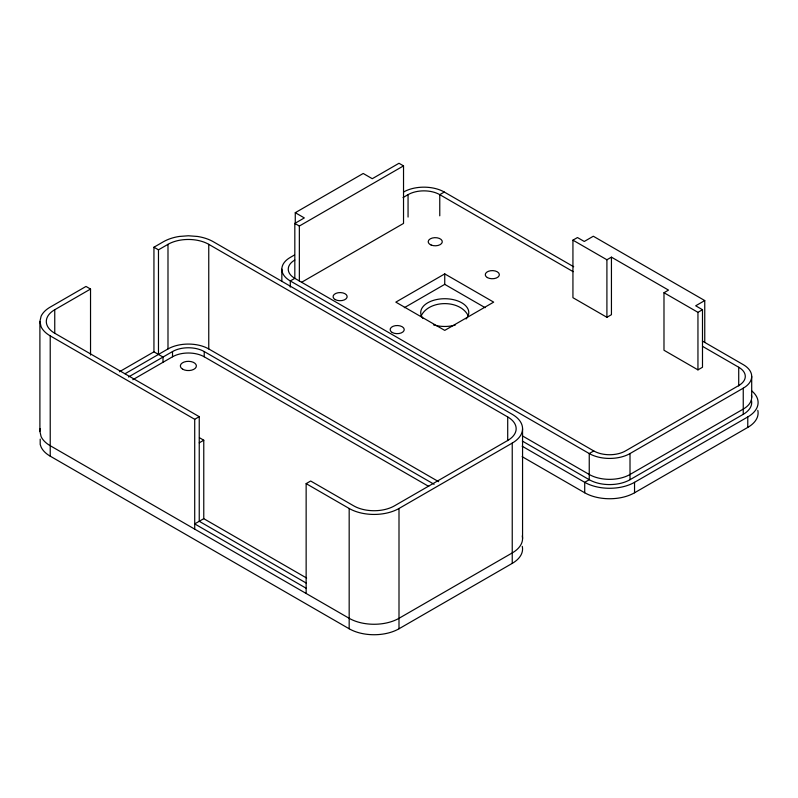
<?xml version="1.0" encoding="UTF-8"?>
<svg xmlns="http://www.w3.org/2000/svg" width="798" height="798" viewBox="0 0 798 798"><rect width="100%" height="100%" fill="white"/><g stroke="black" fill="none" stroke-linecap="round" stroke-linejoin="round"><path stroke-width="1.2" d="M522.261 535.897A35.232 20.339 0 0 1 512.236 552.934L399 618.31A35.232 20.339 0 0 1 349.175 618.31L50.224 445.713A35.232 20.339 0 0 1 41.097 436.586L39.9 431.329L39.9 321.484L41.097 316.227A35.232 20.339 0 0 1 50.224 307.1L86.004 286.442L90.533 289.056L90.533 355.06M39.9 431.329L40.199 428.676M40.199 439.129L40.199 444.446L41.097 447.05A35.232 20.339 0 0 0 50.224 456.167L349.175 628.774A35.232 20.339 0 0 0 399 628.774L512.236 563.388A35.232 20.339 0 0 0 522.261 546.351M421.164 315.908C429.045 299.479 460.825 299.479 468.386 316.158M119.441 371.748L153.944 351.828L153.944 247.22L163.46 241.724A35.232 20.339 0 0 1 179.251 236.457L188.368 235.769L197.495 236.457A35.232 20.339 0 0 1 213.285 241.724L512.236 414.322A35.232 20.339 0 0 1 512.236 443.089L512.236 563.388M54.753 333.384L54.753 309.724L90.533 289.056M153.944 247.22L158.473 249.834L167.989 244.338A28.828 16.638 0 0 1 208.757 244.338L507.708 416.945L507.708 440.606M295.27 223.779L295.27 212.697L363.22 173.475L372.277 178.702L399 163.271L403.529 165.884L403.529 223.42L301.464 282.352M294.821 278.492L294.821 223.42L304.327 217.924L295.27 212.697M294.821 223.42L299.35 226.034L403.529 165.884M294.512 254.981L290.292 257.415A28.828 16.638 0 0 0 290.292 280.956L290.292 287.11M403.03 197.565L408.057 194.652A22.424 12.948 0 0 1 439.768 194.652L573.163 271.669M125.047 373.743L167.989 348.945A28.828 16.638 0 0 1 208.757 348.945L438.641 481.673M702.489 346.332L738.719 367.25A22.424 12.948 0 0 1 738.719 385.564L625.482 450.94A22.424 12.948 0 0 1 593.772 450.94L294.821 278.342L290.292 280.956L589.243 453.553A28.828 16.638 0 0 0 630.011 453.553L743.247 388.177A28.828 16.638 0 0 0 743.247 364.636L702.37 341.035M573.692 266.751L444.296 192.039L439.768 194.652L439.768 215.829M128.498 376.985L172.518 351.559A22.424 12.948 0 0 1 204.228 351.559L434.112 484.286M132.807 379.718L172.518 356.796A22.424 12.948 0 0 1 204.228 356.796L428.716 486.401M444.745 273.894L395.828 302.133L444.745 330.382L493.673 302.133L444.745 273.894L444.745 284.357L404.337 307.689M39.9 321.484L41.097 326.751A35.232 20.339 0 0 0 50.224 335.868L194.712 419.299L199.241 416.676L199.241 521.284L306.382 583.148M199.241 442.83L203.769 440.217L203.769 518.67L306.632 578.051M572.934 240.158L606.909 259.769L611.438 257.156L611.438 314.691L606.909 317.305L572.934 297.694L572.934 240.158L577.463 237.545L584.266 241.465L593.323 236.238L704.754 300.567L704.754 342.412M203.769 518.67L194.712 523.907L306.143 588.236M306.143 593.463L306.143 483.628L310.671 481.014L353.704 505.852A28.828 16.638 0 0 0 394.471 505.852L507.708 440.476A28.828 16.638 0 0 0 507.708 416.945M704.754 300.567L695.686 305.794L702.489 309.724L702.489 367.26L697.951 369.873L663.986 350.252L663.986 292.726L668.515 290.103L611.438 257.156M663.986 292.726L697.951 312.337L702.489 309.724M306.143 483.628L349.175 508.476A35.232 20.339 0 0 0 399 508.476L512.236 443.089M593.772 450.94L589.243 453.553L589.243 479.708L584.715 482.321L522.121 446.182M522.331 441.075L589.243 479.708A28.828 16.638 0 0 0 630.011 479.708L743.247 414.332A28.828 16.638 0 0 0 751.447 400.387M757.801 410.362A35.232 20.339 0 0 1 747.776 427.399L634.54 492.785A35.232 20.339 0 0 1 584.715 492.785L584.715 482.321A35.232 20.339 0 0 0 634.54 482.321L747.776 416.945A35.232 20.339 0 0 0 751.726 390.89M444.745 284.357L485.164 307.689M522.331 435.848L589.243 474.481A28.828 16.638 0 0 0 630.011 474.481L743.247 409.095A28.828 16.638 0 0 0 751.447 395.16M522.121 456.646L584.715 492.785M153.944 351.828L163.011 357.055L163.011 362.282M199.241 416.676L54.753 333.255A28.828 16.638 0 0 1 54.753 309.724M199.46 437.723L203.769 440.217M751.696 376.407L751.696 397.324M747.776 416.945L747.776 427.399M743.247 388.177L743.247 414.332M738.719 367.25L738.719 385.933M697.951 312.337L697.951 369.873M634.54 482.321L634.54 492.785M630.011 453.553L630.011 479.708M606.909 259.769L606.909 317.305M522.56 428.706L522.56 538.55M408.057 194.652L408.057 217.066M399 508.476L399 628.774M349.175 508.476L349.175 628.774M299.35 226.034L299.35 281.125M281.844 269.185L281.844 281.495M208.757 244.338L208.757 348.945M204.228 351.559L204.228 356.796M194.712 419.299L194.712 529.134M172.518 351.559L172.518 356.796M167.989 244.338L167.989 348.945M158.473 249.834L158.473 354.442M50.224 335.868L50.224 456.167M294.821 278.342A22.424 12.948 0 0 1 294.821 260.028M403.529 192.039A28.828 16.638 0 0 1 444.296 192.039M423.01 318.502A24.02 13.865 0 0 1 445.204 298.731A24.02 13.865 0 0 1 466.092 318.971M455.259 325.065A24.02 13.865 0 0 1 433.434 324.836M431.139 245.036A7.042 4.07 0 0 0 442.252 242.123A7.042 4.07 0 0 0 432.317 238.023A7.042 4.07 0 0 0 431.139 245.036M335.29 299.609A7.042 4.07 0 0 0 346.97 297.574A7.042 4.07 0 0 0 338.083 292.746A7.042 4.07 0 0 0 335.29 299.609M487.329 277.554A7.042 4.07 0 0 0 499.119 275.729A7.042 4.07 0 0 0 490.491 270.751A7.042 4.07 0 0 0 487.329 277.554M392.237 332.487A7.042 4.07 0 0 0 404.007 330.631A7.042 4.07 0 0 0 395.329 325.674A7.042 4.07 0 0 0 392.237 332.487M182.712 369.215A8.01 4.618 0 0 0 196.108 367.14A8.01 4.618 0 0 0 186.303 361.484A8.01 4.618 0 0 0 182.712 369.215"/></g></svg>
